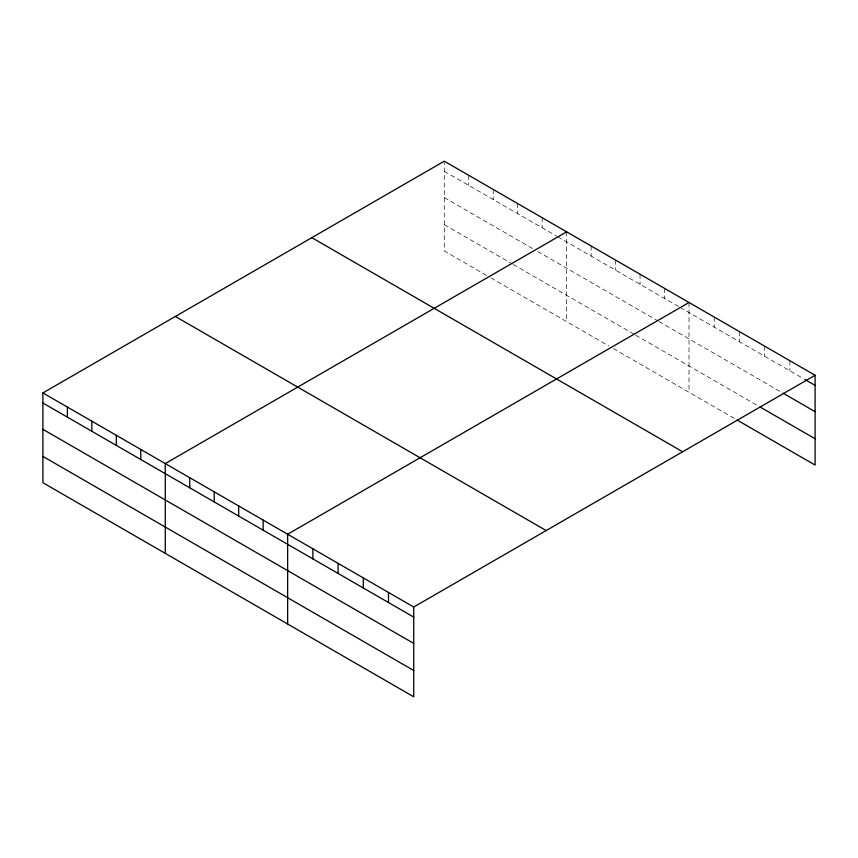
<?xml version="1.0" encoding="UTF-8"?>
<svg xmlns="http://www.w3.org/2000/svg" width="858" height="858" viewBox="0 0 858 858"><rect width="100%" height="100%" fill="white"/><g stroke="black" fill="none" stroke-linecap="round" stroke-linejoin="round"><path stroke-width="0.64" stroke-dasharray="4.29 3.22" d="M486.55 275.386L444.272 250.976L444.272 161.197M444.272 171.278L556.638 236.143M557.754 236.787L679.01 306.799M680.126 307.443L803.635 378.753M444.272 197.576L533.279 248.959M537.719 251.523L657.871 320.892M658.987 321.536L781.863 392.481M444.272 224.678L512.14 263.856M513.256 264.5L634.512 334.502M635.617 335.146L757.796 405.684M491.001 277.949L608.923 346.031M613.373 348.605L736.014 419.412M789.886 360.735L789.886 370.806M764.671 346.171L764.671 356.252M739.457 331.617L739.457 341.688M714.231 317.052L714.231 327.134M689.017 302.499L689.017 392.278M664.542 288.374L664.542 298.445M640.068 274.238L640.068 284.32M615.594 260.113L615.594 270.184M591.119 245.978L591.119 256.059M566.645 231.853L566.645 321.632M542.17 217.718L542.17 227.799M517.696 203.593L517.696 213.663M493.221 189.457L493.221 199.539M468.747 175.332L468.747 185.403"/><path stroke-width="1.29" d="M815.1 375.289L444.272 161.197L42.9 392.932L42.9 482.711L413.728 696.803L413.728 607.024L815.1 375.289L815.1 465.068L737.161 420.066M566.645 231.853L165.272 463.577L165.272 553.356M689.017 302.499L287.644 534.234L287.644 624.013M804.783 379.408L815.1 385.371M783.011 393.136L815.1 411.668M760.081 407.003L815.1 438.77M311.819 237.666L682.646 451.758M175.354 316.463L546.181 530.555M42.9 392.932L413.728 607.024M42.9 403.013L413.728 617.106M42.9 429.311L413.728 643.403M42.9 456.413L413.728 670.506M388.502 592.46L388.502 602.541M363.288 577.906L363.288 587.987M338.073 563.352L338.073 573.423M312.859 548.788L312.859 558.869M263.17 520.098L263.17 530.18M238.696 505.973L238.696 516.044M214.221 491.838L214.221 501.919M189.747 477.713L189.747 487.784M140.798 449.453L140.798 459.523M116.323 435.317L116.323 445.399M91.849 421.192L91.849 431.274M67.374 407.057L67.374 417.138"/></g></svg>
